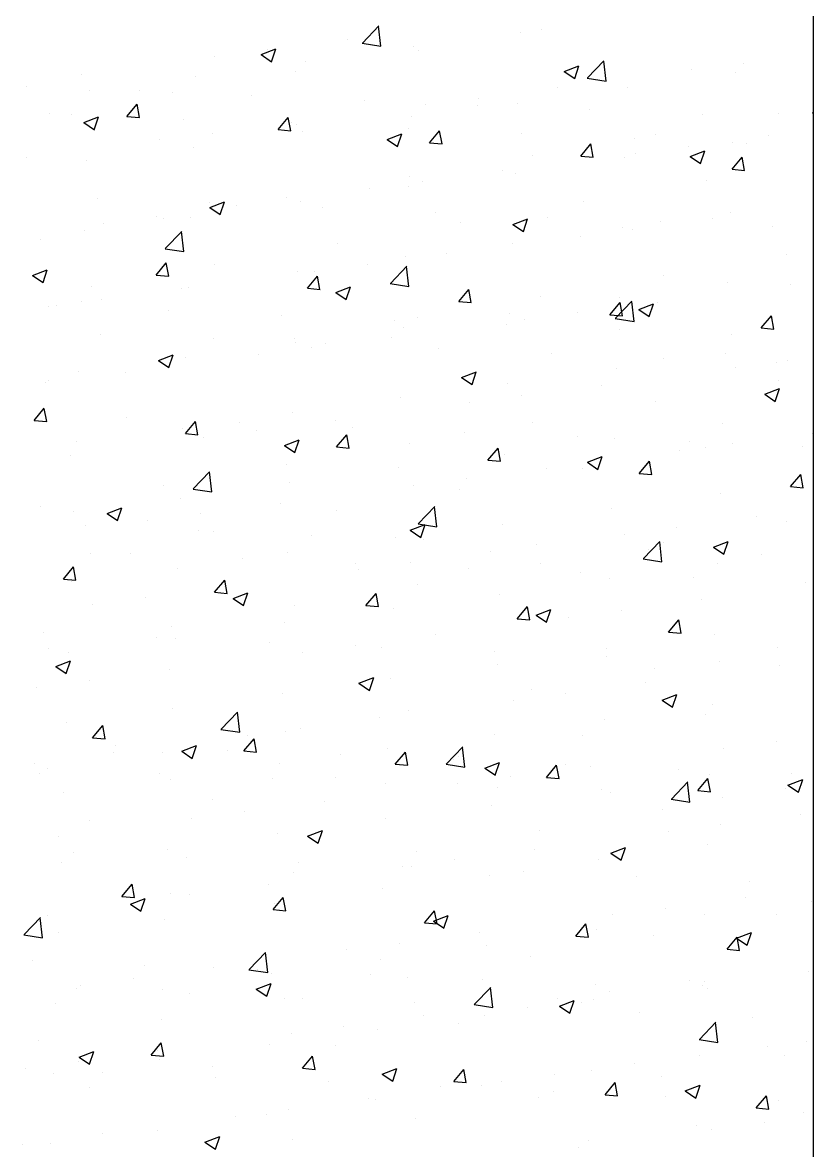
# Model space of a CAD drawing. Header units: millimetres. Extents: x 331487 to 517269, y 198509 to 399936.
# Drawn here: x 419971 to 420346, y 381929 to 382463 of the extents above; entities that cross this region are included whole.
import ezdxf

# ---------------------------------------------------------------- set-up
doc = ezdxf.new("R2010")
doc.units = ezdxf.units.MM
doc.header["$MEASUREMENT"] = 0
doc.layers.add('COLUMN', color=6, linetype='Continuous')

msp = doc.modelspace()

# ---------------------------------------------------------------- linework, layer by layer
at = {"layer": 'COLUMN'}
msp.add_line((420345.71, 381283.05), (420345.71, 399936.48), dxfattribs=at)
at = {"layer": 'COLUMN', "color": 2, "linetype": 'Continuous'}
for p, q in [((420131.87, 382453.66), (420139.66, 382461.78)), ((420140.67, 382452.18), (420139.57, 382461.68)), ((420206.68, 382458.5), (420206.68, 382458.5)), ((420216.75, 382460.1), (420216.75, 382460.1)), ((420124.81, 382455.42), (420124.81, 382455.42)), ((420131.78, 382453.56), (420140.67, 382452.18)), ((420083.85, 382448.17), (420090.85, 382450.85)), ((420083.85, 382448.17), (420088.82, 382444.81)), ((420086.94, 382450.43), (420086.94, 382450.43)), ((420088.82, 382444.81), (420090.84, 382450.85)), ((420156.17, 382452.1), (420156.17, 382452.1)), ((420158.43, 382450.09), (420158.43, 382450.09)), ((420061.9, 382447.13), (420061.9, 382447.13)), ((420104.82, 382445.06), (420104.82, 382445.06)), ((420227.56, 382440.16), (420234.56, 382442.85)), ((420232.53, 382436.8), (420234.56, 382442.84)), ((420238.6, 382437.11), (420246.39, 382445.23)), ((420247.4, 382435.63), (420246.29, 382445.13)), ((420312.76, 382444.18), (420312.76, 382444.18)), ((419998.75, 382438.82), (419998.75, 382438.82)), ((420052.88, 382437.56), (420052.88, 382437.56)), ((420100.11, 382440.08), (420100.11, 382440.08)), ((420227.56, 382440.16), (420232.53, 382436.8)), ((420287.72, 382440.89), (420287.72, 382440.89)), ((420308.74, 382439.75), (420308.74, 382439.75)), ((419972.73, 382433.21), (419972.73, 382433.21)), ((420224.57, 382432.57), (420224.57, 382432.57)), ((420238.5, 382437.01), (420247.4, 382435.63)), ((420257.4, 382432.71), (420257.4, 382432.71)), ((420002.37, 382431.16), (420002.37, 382431.16)), ((420026.12, 382430.95), (420026.12, 382430.95)), ((420041.79, 382430.07), (420041.79, 382430.07)), ((420079.5, 382428.7), (420079.5, 382428.7)), ((420132.88, 382426.44), (420132.88, 382426.44)), ((420186.69, 382427.59), (420186.69, 382427.59)), ((420020.2, 382418.88), (420025.02, 382424.63)), ((420026.17, 382418.35), (420025.02, 382424.62)), ((420161.66, 382424.29), (420161.66, 382424.29)), ((420186.26, 382424.19), (420186.26, 382424.19)), ((420205.46, 382425.21), (420205.46, 382425.21)), ((420239.64, 382421.93), (420239.64, 382421.93)), ((419983.47, 382420.06), (419983.47, 382420.06)), ((419993.82, 382419.78), (419993.82, 382419.78)), ((419999.82, 382415.91), (420006.83, 382418.6)), ((419999.82, 382415.91), (420004.8, 382412.56)), ((420004.79, 382412.56), (420006.82, 382418.6)), ((420020.2, 382418.88), (420026.18, 382418.36)), ((420047.2, 382417.52), (420047.2, 382417.52)), ((420091.92, 382412.61), (420096.74, 382418.35)), ((420097.9, 382412.07), (420096.74, 382418.34)), ((420098.5, 382415.98), (420098.5, 382415.98)), ((420154.95, 382418.81), (420154.95, 382418.81)), ((420293.03, 382419.68), (420293.03, 382419.68)), ((420329.26, 382420.45), (420329.26, 382420.45)), ((420345.23, 382420.46), (420345.71, 382420.38)), ((420345.32, 382420.56), (420345.71, 382420.96)), ((420060.63, 382410.99), (420060.63, 382410.99)), ((420091.92, 382412.61), (420097.9, 382412.08)), ((420100.58, 382415.26), (420100.58, 382415.26)), ((420103.61, 382411.77), (420103.61, 382411.77)), ((420143.54, 382407.9), (420150.54, 382410.59)), ((420148.51, 382404.55), (420150.53, 382410.59)), ((420153.96, 382413.01), (420153.96, 382413.01)), ((420163.65, 382406.33), (420168.47, 382412.08)), ((420169.62, 382405.8), (420168.47, 382412.07)), ((420207.35, 382410.75), (420207.35, 382410.75)), ((420270.94, 382410.44), (420270.94, 382410.44)), ((420035.6, 382407.69), (420035.6, 382407.69)), ((420143.54, 382407.9), (420148.51, 382404.55)), ((420163.65, 382406.33), (420169.63, 382405.81)), ((420235.38, 382400.05), (420240.2, 382405.8)), ((420241.35, 382399.52), (420240.19, 382405.79)), ((420260.73, 382408.5), (420260.73, 382408.5)), ((420307.53, 382406.46), (420307.53, 382406.46)), ((420314.11, 382406.24), (420314.11, 382406.24)), ((420324.32, 382409.73), (420324.32, 382409.73)), ((420051.67, 382404.27), (420051.67, 382404.27)), ((420212.62, 382400.43), (420212.62, 382400.43)), ((420235.38, 382400.05), (420241.35, 382399.53)), ((420261.41, 382401.45), (420261.41, 382401.45)), ((420286.45, 382404.74), (420286.45, 382404.74)), ((420287.25, 382399.9), (420294.25, 382402.58)), ((420287.25, 382399.9), (420292.22, 382396.54)), ((420292.22, 382396.54), (420294.25, 382402.58)), ((419972.44, 382399.38), (419972.44, 382399.38)), ((420001.16, 382397.87), (420001.16, 382397.87)), ((420256.18, 382399.42), (420256.18, 382399.42)), ((420307.1, 382393.78), (420311.92, 382399.52)), ((420313.08, 382393.25), (420311.92, 382399.52)), ((420154.3, 382390.42), (420154.3, 382390.42)), ((420198.26, 382393.13), (420198.26, 382393.13)), ((420204.24, 382391.92), (420204.24, 382391.92)), ((420307.1, 382393.78), (420313.08, 382393.26)), ((420135.35, 382384.85), (420135.35, 382384.85)), ((420153.73, 382385.52), (420153.73, 382385.52)), ((420160.39, 382388.14), (420160.39, 382388.14)), ((420294.9, 382388.49), (420294.9, 382388.49)), ((420006.22, 382380.12), (420006.22, 382380.12)), ((420059.51, 382375.65), (420066.52, 382378.34)), ((420064.48, 382372.29), (420066.51, 382378.34)), ((420095.98, 382380.41), (420095.98, 382380.41)), ((420102.39, 382378.48), (420102.39, 382378.48)), ((420236.58, 382378.48), (420236.58, 382378.48)), ((420059.52, 382375.65), (420064.49, 382372.3)), ((420059.6, 382377.87), (420059.6, 382377.87)), ((420072.2, 382376.53), (420072.2, 382376.53)), ((420112.98, 382375.61), (420112.98, 382375.61)), ((420166.37, 382373.36), (420166.37, 382373.36)), ((420306.31, 382373.17), (420306.31, 382373.17)), ((420009.29, 382368.25), (420009.29, 382368.25)), ((420034.32, 382371.55), (420034.32, 382371.55)), ((420037.66, 382370.4), (420037.66, 382370.4)), ((420050.45, 382370.98), (420050.45, 382370.98)), ((420178.26, 382368.47), (420178.26, 382368.47)), ((420203.23, 382367.64), (420210.23, 382370.33)), ((420203.23, 382367.64), (420208.2, 382364.29)), ((420208.2, 382364.29), (420210.22, 382370.33)), ((420219.75, 382371.1), (420219.75, 382371.1)), ((420273.13, 382368.84), (420273.13, 382368.84)), ((420298.01, 382370.29), (420298.01, 382370.29)), ((419999.94, 382364.58), (419999.94, 382364.58)), ((420038.41, 382356.25), (420046.2, 382364.37)), ((420047.21, 382354.77), (420046.1, 382364.27)), ((420254.97, 382366.13), (420254.97, 382366.13)), ((420260.14, 382365.3), (420260.14, 382365.3)), ((420326.51, 382366.59), (420326.51, 382366.59)), ((419979.34, 382360.39), (419979.34, 382360.39)), ((420119.94, 382358.46), (420119.94, 382358.46)), ((420203.03, 382358.63), (420203.03, 382358.63)), ((420235.11, 382362), (420235.11, 382362)), ((420038.31, 382356.15), (420047.21, 382354.77)), ((420152.52, 382352.23), (420152.52, 382352.23)), ((420171.95, 382353.69), (420171.95, 382353.69)), ((420333.09, 382353.49), (420333.09, 382353.49)), ((420034.07, 382343.66), (420038.89, 382349.41)), ((420040.05, 382343.13), (420038.89, 382349.4)), ((420061.62, 382348.45), (420061.62, 382348.45)), ((420134.08, 382348.7), (420134.08, 382348.7)), ((420145.13, 382339.7), (420152.92, 382347.81)), ((420153.93, 382338.22), (420152.83, 382347.72)), ((419975.49, 382343.4), (419982.49, 382346.09)), ((419975.49, 382343.4), (419980.47, 382340.04)), ((419980.46, 382340.04), (419982.49, 382346.08)), ((420034.07, 382343.66), (420040.05, 382343.14)), ((420101.17, 382345.19), (420101.17, 382345.19)), ((420105.8, 382337.39), (420110.62, 382343.13)), ((420109.05, 382345.41), (420109.05, 382345.41)), ((420111.77, 382336.86), (420110.62, 382343.12)), ((420274.77, 382343.48), (420274.77, 382343.48)), ((420003.31, 382338.44), (420003.31, 382338.44)), ((420045.89, 382337.09), (420045.89, 382337.09)), ((420049.24, 382337.69), (420049.24, 382337.69)), ((420105.8, 382337.39), (420111.78, 382336.86)), ((420119.21, 382335.39), (420126.21, 382338.08)), ((420124.17, 382332.03), (420126.2, 382338.08)), ((420145.04, 382339.6), (420153.93, 382338.22)), ((420177.53, 382331.11), (420182.35, 382336.86)), ((420183.5, 382330.58), (420182.34, 382336.85)), ((420305.09, 382339.88), (420305.09, 382339.88)), ((420334.86, 382339.16), (420334.86, 382339.16)), ((419998.72, 382331.29), (419998.72, 382331.29)), ((420008.02, 382332.11), (420008.02, 382332.11)), ((420119.21, 382335.39), (420124.18, 382332.03)), ((420177.53, 382331.11), (420183.5, 382330.59)), ((420216.45, 382333.47), (420216.45, 382333.47)), ((420249.25, 382324.84), (420254.07, 382330.58)), ((420251.85, 382323.14), (420259.64, 382331.26)), ((420253.75, 382332.84), (420253.75, 382332.84)), ((420255.22, 382324.3), (420254.07, 382330.57)), ((420260.65, 382321.67), (420259.55, 382331.17)), ((420271.71, 382330.84), (420271.71, 382330.84)), ((419982.98, 382328.81), (419982.98, 382328.81)), ((419986.75, 382329.02), (419986.75, 382329.02)), ((420040.13, 382326.77), (420040.13, 382326.77)), ((420201.81, 382325.34), (420201.81, 382325.34)), ((420233.83, 382325.86), (420233.83, 382325.86)), ((420249.25, 382324.84), (420255.23, 382324.31)), ((420262.92, 382327.38), (420269.92, 382330.07)), ((420262.92, 382327.38), (420267.89, 382324.03)), ((420267.89, 382324.02), (420269.92, 382330.07)), ((420093.51, 382324.51), (420093.51, 382324.51)), ((420146.89, 382322.26), (420146.89, 382322.26)), ((420158.13, 382323.46), (420158.13, 382323.46)), ((420200.28, 382320), (420200.28, 382320)), ((420208.8, 382322.56), (420208.8, 382322.56)), ((420251.76, 382323.05), (420260.66, 382321.67)), ((420320.98, 382318.56), (420325.8, 382324.31)), ((420326.95, 382318.03), (420325.79, 382324.3)), ((420007.83, 382315.59), (420007.83, 382315.59)), ((420145.65, 382314.25), (420145.65, 382314.25)), ((420151.3, 382318.94), (420151.3, 382318.94)), ((420253.66, 382317.74), (420253.66, 382317.74)), ((420307.04, 382315.49), (420307.04, 382315.49)), ((420320.98, 382318.56), (420326.95, 382318.04)), ((420061.21, 382313.33), (420061.21, 382313.33)), ((420099.82, 382313.45), (420099.82, 382313.45)), ((420099.96, 382311.9), (420099.96, 382311.9)), ((420107.77, 382309.26), (420107.77, 382309.26)), ((420114.6, 382311.08), (420114.6, 382311.08)), ((420167.98, 382308.82), (420167.98, 382308.82)), ((420035.18, 382303.14), (420042.19, 382305.82)), ((420040.15, 382299.78), (420042.18, 382305.82)), ((420041.5, 382303.44), (420041.5, 382303.44)), ((420048.02, 382304.4), (420048.02, 382304.4)), ((420082.74, 382305.97), (420082.74, 382305.97)), ((420221.36, 382306.57), (420221.36, 382306.57)), ((420274.74, 382304.31), (420274.74, 382304.31)), ((420303.88, 382306.59), (420303.88, 382306.59)), ((420035.18, 382303.14), (420040.16, 382299.78)), ((420252.54, 382299.55), (420252.54, 382299.55)), ((420308.56, 382299.72), (420308.56, 382299.72)), ((420328.12, 382302.06), (420328.12, 382302.06)), ((420333.59, 382303.01), (420333.59, 382303.01)), ((419983.18, 382293.43), (419983.18, 382293.43)), ((419997.51, 382298), (419997.51, 382298)), ((420019.58, 382297.65), (420019.58, 382297.65)), ((420178.9, 382295.13), (420185.9, 382297.81)), ((420178.9, 382295.13), (420183.87, 382291.77)), ((420183.87, 382291.77), (420185.89, 382297.81)), ((420328.96, 382293.83), (420328.96, 382293.83)), ((419981.71, 382292.67), (419981.71, 382292.67)), ((420200.6, 382292.05), (420200.6, 382292.05)), ((420245.4, 382291.4), (420245.4, 382291.4)), ((420322.61, 382287.12), (420329.61, 382289.81)), ((420327.58, 382283.76), (420329.61, 382289.8)), ((420150.09, 382285.65), (420150.09, 382285.65)), ((420182.49, 382283.12), (420182.49, 382283.12)), ((420207.53, 382286.42), (420207.53, 382286.42)), ((420270.64, 382283.82), (420270.64, 382283.82)), ((420322.61, 382287.12), (420327.58, 382283.76)), ((419976.22, 382274.72), (419981.04, 382280.46)), ((419982.2, 382274.19), (419981.04, 382280.45)), ((420098.74, 382278.61), (420098.74, 382278.61)), ((419976.22, 382274.72), (419982.2, 382274.19)), ((420020.23, 382275.94), (420020.23, 382275.94)), ((420047.95, 382268.44), (420052.77, 382274.19)), ((420053.92, 382267.91), (420052.77, 382274.18)), ((420073.62, 382273.68), (420073.62, 382273.68)), ((420119.34, 382274.81), (420119.34, 382274.81)), ((420127, 382271.42), (420127, 382271.42)), ((420212.32, 382273.8), (420212.32, 382273.8)), ((420302.66, 382273.3), (420302.66, 382273.3)), ((420046.8, 382271.11), (420046.8, 382271.11)), ((420047.95, 382268.44), (420053.93, 382267.92)), ((420056.43, 382266.53), (420056.43, 382266.53)), ((420081.47, 382269.82), (420081.47, 382269.82)), ((420119.67, 382262.17), (420124.5, 382267.91)), ((420125.65, 382261.64), (420124.49, 382267.9)), ((420180.38, 382269.17), (420180.38, 382269.17)), ((420233.76, 382266.91), (420233.76, 382266.91)), ((420251.32, 382266.26), (420251.32, 382266.26)), ((420345.16, 382268.56), (420345.16, 382268.56)), ((419996.29, 382264.71), (419996.29, 382264.71)), ((420094.87, 382262.87), (420101.88, 382265.56)), ((420094.87, 382262.87), (420099.85, 382259.52)), ((420099.84, 382259.52), (420101.87, 382265.56)), ((420119.67, 382262.17), (420125.65, 382261.64)), ((420154.01, 382263.79), (420154.01, 382263.79)), ((420191.4, 382255.89), (420196.22, 382261.64)), ((420197.37, 382255.36), (420196.22, 382261.63)), ((420287.14, 382264.66), (420287.14, 382264.66)), ((420294.6, 382261.86), (420294.6, 382261.86)), ((420307.28, 382263.57), (420307.28, 382263.57)), ((420340.53, 382262.4), (420340.53, 382262.4)), ((419993.28, 382258.21), (419993.28, 382258.21)), ((420191.4, 382255.89), (420197.38, 382255.37)), ((420199.38, 382258.77), (420199.38, 382258.77)), ((420238.59, 382254.87), (420245.59, 382257.55)), ((420243.56, 382251.51), (420245.58, 382257.55)), ((420263.13, 382249.62), (420267.95, 382255.36)), ((420269.1, 382249.09), (420267.94, 382255.35)), ((420282.25, 382260.28), (420282.25, 382260.28)), ((420051.66, 382242.28), (420059.45, 382250.4)), ((420060.46, 382240.81), (420059.36, 382250.31)), ((420095.69, 382253.78), (420095.69, 382253.78)), ((420148.87, 382252.36), (420148.87, 382252.36)), ((420219.09, 382251.96), (420219.09, 382251.96)), ((420236.29, 382251.85), (420236.29, 382251.85)), ((420238.59, 382254.87), (420243.56, 382251.51)), ((420097.53, 382245.32), (420097.53, 382245.32)), ((420181.22, 382246.98), (420181.22, 382246.98)), ((420263.13, 382249.62), (420269.1, 382249.09)), ((420334.85, 382243.34), (420339.67, 382249.09)), ((420340.83, 382242.81), (420339.67, 382249.08)), ((420037.37, 382243.77), (420037.37, 382243.77)), ((420051.57, 382242.19), (420060.47, 382240.81)), ((420156.19, 382243.68), (420156.19, 382243.68)), ((420177.97, 382241.84), (420177.97, 382241.84)), ((420301.45, 382240.01), (420301.45, 382240.01)), ((420334.85, 382243.34), (420340.83, 382242.82)), ((420045.59, 382237.82), (420045.59, 382237.82)), ((420093.03, 382235.37), (420093.03, 382235.37)), ((419979.05, 382233.76), (419979.05, 382233.76)), ((419995.08, 382231.42), (419995.08, 382231.42)), ((420010.85, 382230.62), (420017.85, 382233.31)), ((420010.85, 382230.62), (420015.83, 382227.27)), ((420015.82, 382227.26), (420017.85, 382233.31)), ((420055.16, 382230.38), (420055.16, 382230.38)), ((420119.65, 382231.83), (420119.65, 382231.83)), ((420158.39, 382225.73), (420166.18, 382233.85)), ((420167.19, 382224.26), (420166.08, 382233.75)), ((420250.1, 382232.97), (420250.1, 382232.97)), ((420318.85, 382229.12), (420318.85, 382229.12)), ((420000.76, 382224.84), (420000.76, 382224.84)), ((420030.12, 382227.08), (420030.12, 382227.08)), ((420154.56, 382222.61), (420161.57, 382225.3)), ((420158.3, 382225.63), (420167.19, 382224.26)), ((420159.53, 382219.26), (420161.56, 382225.3)), ((420198.16, 382225.48), (420198.16, 382225.48)), ((420280.98, 382224.13), (420280.98, 382224.13)), ((420332.8, 382226.86), (420332.8, 382226.86)), ((420054.14, 382222.58), (420054.14, 382222.58)), ((420061.33, 382221.82), (420061.33, 382221.82)), ((420107.52, 382220.33), (420107.52, 382220.33)), ((420147.65, 382219.07), (420147.65, 382219.07)), ((420154.57, 382222.61), (420159.54, 382219.26)), ((420160.91, 382218.07), (420160.91, 382218.07)), ((420255.94, 382220.84), (420255.94, 382220.84)), ((420192.79, 382212.52), (420192.79, 382212.52)), ((420214.29, 382215.81), (420214.29, 382215.81)), ((420265.11, 382209.18), (420272.9, 382217.3)), ((420267.67, 382213.56), (420267.67, 382213.56)), ((420273.91, 382207.71), (420272.81, 382217.2)), ((420274.48, 382216.85), (420274.48, 382216.85)), ((420298.28, 382214.6), (420305.28, 382217.29)), ((420298.28, 382214.6), (420303.25, 382211.25)), ((420303.25, 382211.25), (420305.27, 382217.29)), ((420003.01, 382211.81), (420003.01, 382211.81)), ((420021.84, 382211.4), (420021.84, 382211.4)), ((420075.23, 382209.15), (420075.23, 382209.15)), ((420096.31, 382212.03), (420096.31, 382212.03)), ((420154.91, 382207.54), (420154.91, 382207.54)), ((420265.02, 382209.08), (420273.91, 382207.7)), ((420321.05, 382211.3), (420321.05, 382211.3)), ((419990.1, 382199.5), (419994.92, 382205.24)), ((419996.07, 382198.97), (419994.91, 382205.24)), ((420044.37, 382204.54), (420044.37, 382204.54)), ((420128.61, 382206.89), (420128.61, 382206.89)), ((420129.88, 382204.24), (420129.88, 382204.24)), ((420181.99, 382204.64), (420181.99, 382204.64)), ((420216.16, 382206.84), (420216.16, 382206.84)), ((420235.37, 382202.38), (420235.37, 382202.38)), ((420300.23, 382206.73), (420300.23, 382206.73)), ((419990.1, 382199.5), (419996.07, 382198.98)), ((419993.86, 382198.13), (419993.86, 382198.13)), ((420061.82, 382193.22), (420066.64, 382198.97)), ((420067.8, 382192.69), (420066.64, 382198.96)), ((420157.84, 382196.83), (420157.84, 382196.83)), ((420248.89, 382199.68), (420248.89, 382199.68)), ((420288.76, 382200.13), (420288.76, 382200.13)), ((420342.14, 382197.87), (420342.14, 382197.87)), ((420061.82, 382193.22), (420067.8, 382192.7)), ((420066.72, 382195.92), (420066.72, 382195.92)), ((420070.54, 382190.36), (420077.54, 382193.05)), ((420075.51, 382187), (420077.54, 382193.05)), ((420133.55, 382186.95), (420138.37, 382192.69)), ((420139.52, 382186.42), (420138.37, 382192.69)), ((420196.95, 382192.19), (420196.95, 382192.19)), ((420003.82, 382187.64), (420003.82, 382187.64)), ((420028.85, 382190.94), (420028.85, 382190.94)), ((420070.54, 382190.36), (420075.52, 382187)), ((420099.52, 382186.82), (420099.52, 382186.82)), ((420133.55, 382186.95), (420139.53, 382186.42)), ((420146.44, 382185.78), (420146.44, 382185.78)), ((420205.28, 382180.67), (420210.1, 382186.42)), ((420211.25, 382180.14), (420210.09, 382186.41)), ((420292.54, 382189.68), (420292.54, 382189.68)), ((420205.28, 382180.67), (420211.25, 382180.15)), ((420214.26, 382182.35), (420221.26, 382185.04)), ((420214.26, 382182.35), (420219.23, 382179)), ((420219.22, 382178.99), (420221.25, 382185.04)), ((420229.63, 382181.39), (420229.63, 382181.39)), ((420254.67, 382184.69), (420254.67, 382184.69)), ((420041.2, 382176.81), (420041.2, 382176.81)), ((420095.09, 382178.74), (420095.09, 382178.74)), ((420277, 382174.4), (420281.82, 382180.14)), ((420282.98, 382173.87), (420281.82, 382180.13)), ((419980.86, 382174.01), (419980.86, 382174.01)), ((420034.25, 382171.75), (420034.25, 382171.75)), ((420043.16, 382171.25), (420043.16, 382171.25)), ((420166.48, 382173.08), (420166.48, 382173.08)), ((420277, 382174.4), (420282.98, 382173.87)), ((420299.01, 382173.44), (420299.01, 382173.44)), ((419982.88, 382166.8), (419982.88, 382166.8)), ((419992.64, 382164.84), (419992.64, 382164.84)), ((420087.63, 382169.49), (420087.63, 382169.49)), ((420103.57, 382164.8), (420103.57, 382164.8)), ((420128.61, 382168.09), (420128.61, 382168.09)), ((420141.01, 382167.24), (420141.01, 382167.24)), ((420194.39, 382164.98), (420194.39, 382164.98)), ((420247.67, 382166.39), (420247.67, 382166.39)), ((420328.67, 382167.2), (420328.67, 382167.2)), ((419986.52, 382158.11), (419993.52, 382160.79)), ((419991.49, 382154.75), (419993.52, 382160.79)), ((420247.78, 382162.73), (420247.78, 382162.73)), ((420301.16, 382160.47), (420301.16, 382160.47)), ((419986.52, 382158.11), (419991.49, 382154.75)), ((420040.42, 382156.48), (420040.42, 382156.48)), ((420195.73, 382158.9), (420195.73, 382158.9)), ((420270.35, 382157.19), (420270.35, 382157.19)), ((420329.39, 382158.55), (420329.39, 382158.55)), ((420002.54, 382151.5), (420002.54, 382151.5)), ((420130.23, 382150.1), (420137.24, 382152.78)), ((420130.23, 382150.1), (420135.21, 382146.74)), ((420135.2, 382146.74), (420137.23, 382152.78)), ((420145.22, 382152.5), (420145.22, 382152.5)), ((420266.23, 382150.24), (420266.23, 382150.24)), ((419977.51, 382148.2), (419977.51, 382148.2)), ((420093.88, 382145.45), (420093.88, 382145.45)), ((420212.03, 382147.18), (420212.03, 382147.18)), ((420228.36, 382145.25), (420228.36, 382145.25)), ((420273.95, 382142.09), (420280.95, 382144.78)), ((420278.92, 382138.73), (420280.94, 382144.77)), ((420041.94, 382137.96), (420041.94, 382137.96)), ((420203.33, 382141.95), (420203.33, 382141.95)), ((420273.95, 382142.09), (420278.92, 382138.73)), ((420297.8, 382140.15), (420297.8, 382140.15)), ((420064.92, 382128.32), (420072.71, 382136.44)), ((420073.72, 382126.85), (420072.62, 382136.34)), ((420140.17, 382133.64), (420140.17, 382133.64)), ((420153.71, 382137.17), (420153.71, 382137.17)), ((420246.46, 382133.11), (420246.46, 382133.11)), ((420294.31, 382135.23), (420294.31, 382135.23)), ((419991.43, 382131.55), (419991.43, 382131.55)), ((420003.97, 382124.28), (420008.79, 382130.02)), ((420009.95, 382123.75), (420008.79, 382130.02)), ((420064.83, 382128.22), (420073.72, 382126.84)), ((420095.39, 382127.15), (420095.39, 382127.15)), ((420102.3, 382128.65), (420102.3, 382128.65)), ((420003.97, 382124.28), (420009.95, 382123.76)), ((420075.7, 382118), (420080.52, 382123.75)), ((420077.27, 382125.36), (420077.27, 382125.36)), ((420081.67, 382117.47), (420080.52, 382123.74)), ((420194.52, 382125.61), (420194.52, 382125.61)), ((420235.99, 382125.22), (420235.99, 382125.22)), ((420328.12, 382122.4), (420328.12, 382122.4)), ((420014.11, 382117.04), (420014.11, 382117.04)), ((420014.77, 382120.65), (420014.77, 382120.65)), ((420037.07, 382117.14), (420037.07, 382117.14)), ((420046.21, 382117.84), (420053.21, 382120.53)), ((420046.21, 382117.84), (420051.19, 382114.49)), ((420051.18, 382114.49), (420053.21, 382120.53)), ((420068.16, 382118.39), (420068.16, 382118.39)), ((420075.7, 382118), (420081.68, 382117.48)), ((420144.01, 382119.21), (420144.01, 382119.21)), ((420147.42, 382111.73), (420152.25, 382117.47)), ((420153.4, 382111.2), (420152.24, 382117.47)), ((420171.65, 382111.77), (420179.44, 382119.89)), ((420180.45, 382110.29), (420179.34, 382119.79)), ((420303.08, 382119.11), (420303.08, 382119.11)), ((419976.24, 382112.06), (419976.24, 382112.06)), ((420092.66, 382112.17), (420092.66, 382112.17)), ((420121.54, 382116.14), (420121.54, 382116.14)), ((420147.42, 382111.73), (420153.4, 382111.21)), ((420171.55, 382111.67), (420180.45, 382110.29)), ((420174.92, 382113.88), (420174.92, 382113.88)), ((420177.67, 382115.21), (420177.67, 382115.21)), ((420189.92, 382109.84), (420196.93, 382112.52)), ((420194.89, 382106.48), (420196.92, 382112.52)), ((420219.15, 382105.45), (420223.97, 382111.2)), ((420225.12, 382104.92), (420223.97, 382111.19)), ((420228.3, 382111.63), (420228.3, 382111.63)), ((419978.75, 382107.13), (419978.75, 382107.13)), ((419982.48, 382109.47), (419982.48, 382109.47)), ((420035.86, 382107.22), (420035.86, 382107.22)), ((420189.92, 382109.84), (420194.9, 382106.48)), ((420202.05, 382105.81), (420202.05, 382105.81)), ((420239.93, 382110.79), (420239.93, 382110.79)), ((420281.68, 382109.37), (420281.68, 382109.37)), ((420296.58, 382106.86), (420296.58, 382106.86)), ((420335.07, 382107.12), (420335.07, 382107.12)), ((420040.72, 382104.67), (420040.72, 382104.67)), ((420089.24, 382104.96), (420089.24, 382104.96)), ((420119.35, 382105.2), (420119.35, 382105.2)), ((420142.62, 382102.71), (420142.62, 382102.71)), ((420177.02, 382102.51), (420177.02, 382102.51)), ((420196.01, 382100.45), (420196.01, 382100.45)), ((420219.15, 382105.45), (420225.13, 382104.93)), ((420278.37, 382095.22), (420286.16, 382103.33)), ((420287.17, 382093.74), (420286.07, 382103.24)), ((420290.88, 382099.18), (420295.7, 382104.92)), ((420296.85, 382098.65), (420295.69, 382104.92)), ((420332.5, 382100.23), (420332.5, 382100.23)), ((420333.64, 382101.83), (420340.64, 382104.51)), ((420333.64, 382101.83), (420338.61, 382098.47)), ((420338.61, 382098.47), (420340.63, 382104.51)), ((419990.21, 382098.27), (419990.21, 382098.27)), ((420061.03, 382095.19), (420061.03, 382095.19)), ((420245.24, 382099.82), (420245.24, 382099.82)), ((420249.39, 382098.2), (420249.39, 382098.2)), ((420278.28, 382095.12), (420287.17, 382093.74)), ((420290.88, 382099.18), (420296.85, 382098.66)), ((420302.77, 382095.94), (420302.77, 382095.94)), ((420113.87, 382094.2), (420113.87, 382094.2)), ((420193.3, 382092.32), (420193.3, 382092.32)), ((420274.18, 382090.22), (420274.18, 382090.22)), ((420002.72, 382085.18), (420002.72, 382085.18)), ((420050.96, 382085.92), (420050.96, 382085.92)), ((420075.99, 382089.21), (420075.99, 382089.21)), ((420142.79, 382085.92), (420142.79, 382085.92)), ((420339.68, 382087.95), (420339.68, 382087.95)), ((420091.45, 382078.88), (420091.45, 382078.88)), ((420105.9, 382077.58), (420112.9, 382080.27)), ((420110.87, 382074.23), (420112.9, 382080.27)), ((420215.86, 382080.21), (420215.86, 382080.21)), ((420276.78, 382079.67), (420276.78, 382079.67)), ((420301.81, 382082.96), (420301.81, 382082.96)), ((419987.8, 382077.6), (419987.8, 382077.6)), ((420105.9, 382077.58), (420110.88, 382074.23)), ((420295.37, 382073.57), (420295.37, 382073.57)), ((419994.88, 382069.82), (419994.88, 382069.82)), ((420039.51, 382071.38), (420039.51, 382071.38)), ((420157.54, 382070.2), (420157.54, 382070.2)), ((420213.62, 382071.35), (420213.62, 382071.35)), ((420249.61, 382069.57), (420256.62, 382072.26)), ((420249.61, 382069.57), (420254.59, 382066.22)), ((420254.58, 382066.22), (420256.61, 382072.26)), ((419989, 382064.98), (419989, 382064.98)), ((420048.26, 382067.56), (420048.26, 382067.56)), ((420101.64, 382065.31), (420101.64, 382065.31)), ((420150.71, 382063.07), (420150.71, 382063.07)), ((420155.03, 382063.05), (420155.03, 382063.05)), ((420175.75, 382066.37), (420175.75, 382066.37)), ((420244.02, 382066.53), (420244.02, 382066.53)), ((420099.23, 382060.19), (420099.23, 382060.19)), ((420192.08, 382059.03), (420192.08, 382059.03)), ((420208.41, 382060.8), (420208.41, 382060.8)), ((420261.79, 382058.54), (420261.79, 382058.54)), ((420017.85, 382049.06), (420022.67, 382054.8)), ((420023.82, 382048.53), (420022.67, 382054.8)), ((420087.56, 382054.76), (420087.56, 382054.76)), ((420141.57, 382052.63), (420141.57, 382052.63)), ((420315.17, 382056.29), (420315.17, 382056.29)), ((420017.85, 382049.06), (420023.82, 382048.54)), ((420021.88, 382045.33), (420028.88, 382048.02)), ((420026.85, 382041.97), (420028.88, 382048.02)), ((420040.91, 382050.18), (420040.91, 382050.18)), ((420049.69, 382049.77), (420049.69, 382049.77)), ((420089.57, 382042.78), (420094.39, 382048.53)), ((420095.55, 382042.25), (420094.39, 382048.52)), ((420313.38, 382048.51), (420313.38, 382048.51)), ((420021.88, 382045.33), (420026.85, 382041.97)), ((420024.65, 382046.47), (420024.65, 382046.47)), ((420089.57, 382042.78), (420095.55, 382042.26)), ((420090.23, 382045.59), (420090.23, 382045.59)), ((420161.3, 382036.51), (420166.12, 382042.25)), ((420167.27, 382035.98), (420166.12, 382042.25)), ((420275.5, 382043.52), (420275.5, 382043.52)), ((420344.66, 382046.68), (420344.66, 382046.68)), ((419971.46, 382030.91), (419979.25, 382039.03)), ((419980.26, 382029.43), (419979.15, 382038.93)), ((419982.59, 382040.17), (419982.59, 382040.17)), ((420038.29, 382038.09), (420038.29, 382038.09)), ((420161.3, 382036.51), (420167.28, 382035.99)), ((420165.59, 382037.32), (420172.59, 382040.01)), ((420165.59, 382037.32), (420170.57, 382033.97)), ((420170.56, 382033.96), (420172.59, 382040.01)), ((420250.47, 382040.23), (420250.47, 382040.23)), ((420294.15, 382040.28), (420294.15, 382040.28)), ((420328.37, 382040.57), (420328.37, 382040.57)), ((419971.36, 382030.81), (419980.26, 382029.43)), ((419987.78, 382031.69), (419987.78, 382031.69)), ((420187.31, 382031.91), (420187.31, 382031.91)), ((420233.03, 382030.23), (420237.85, 382035.98)), ((420239, 382029.7), (420237.84, 382035.97)), ((420242.81, 382033.24), (420242.81, 382033.24)), ((420309.31, 382029.31), (420316.31, 382032)), ((420314.27, 382025.95), (420316.3, 382032)), ((420149.44, 382026.93), (420149.44, 382026.93)), ((420190.87, 382025.74), (420190.87, 382025.74)), ((420233.03, 382030.23), (420239, 382029.71)), ((420270.05, 382030.56), (420270.05, 382030.56)), ((420304.75, 382023.96), (420309.57, 382029.7)), ((420309.31, 382029.31), (420314.28, 382025.96)), ((420310.73, 382023.43), (420309.57, 382029.7)), ((420078.18, 382014.36), (420085.97, 382022.47)), ((420086.98, 382012.88), (420085.88, 382022.38)), ((420124.41, 382023.63), (420124.41, 382023.63)), ((420211.73, 382020.55), (420211.73, 382020.55)), ((420304.75, 382023.96), (420310.73, 382023.44)), ((419975.4, 382018.72), (419975.4, 382018.72)), ((420028.79, 382016.46), (420028.79, 382016.46)), ((420061.25, 382015.32), (420061.25, 382015.32)), ((420140.36, 382019.34), (420140.36, 382019.34)), ((420023.38, 382010.33), (420023.38, 382010.33)), ((420078.09, 382014.26), (420086.98, 382012.88)), ((420082.17, 382014.21), (420082.17, 382014.21)), ((420089.01, 382012.3), (420089.01, 382012.3)), ((420135.55, 382011.95), (420135.55, 382011.95)), ((420153.42, 382010.54), (420153.42, 382010.54)), ((420188.93, 382009.7), (420188.93, 382009.7)), ((420343.45, 382013.39), (420343.45, 382013.39)), ((419996.49, 382005.29), (419996.49, 382005.29)), ((419998.34, 382007.03), (419998.34, 382007.03)), ((420037.08, 382004.8), (420037.08, 382004.8)), ((420081.57, 382005.07), (420088.57, 382007.75)), ((420081.57, 382005.07), (420086.54, 382001.71)), ((420086.54, 382001.71), (420088.57, 382007.75)), ((420184.9, 381997.8), (420192.69, 382005.92)), ((420193.7, 381996.33), (420192.6, 382005.83)), ((420242.32, 382007.44), (420242.32, 382007.44)), ((420249.2, 382004.08), (420249.2, 382004.08)), ((420287.07, 382009.07), (420287.07, 382009.07)), ((420292.93, 382006.99), (420292.93, 382006.99)), ((420294.01, 382008.6), (420294.01, 382008.6)), ((420295.7, 382005.19), (420295.7, 382005.19)), ((420049.87, 382003.03), (420049.87, 382003.03)), ((420095.1, 382000.53), (420095.1, 382000.53)), ((420103.25, 382000.78), (420103.25, 382000.78)), ((420224.16, 382000.79), (420224.16, 382000.79)), ((420225.28, 381997.06), (420232.29, 381999.75)), ((420230.25, 381993.7), (420232.28, 381999.74)), ((420235.7, 381998.59), (420235.7, 381998.59)), ((420241.59, 381999.95), (420241.59, 381999.95)), ((419986.56, 381998.4), (419986.56, 381998.4)), ((420156.64, 381998.52), (420156.64, 381998.52)), ((420184.81, 381997.71), (420193.71, 381996.33)), ((420210.02, 381996.27), (420210.02, 381996.27)), ((420225.28, 381997.06), (420230.26, 381993.7)), ((420263.4, 381994.01), (420263.4, 381994.01)), ((420036.78, 381990.51), (420036.78, 381990.51)), ((420161.01, 381992.47), (420161.01, 381992.47)), ((420177.38, 381988.58), (420177.38, 381988.58)), ((420189.65, 381992.45), (420189.65, 381992.45)), ((420291.63, 381981.25), (420299.42, 381989.37)), ((420300.43, 381979.78), (420299.32, 381989.27)), ((420316.78, 381991.75), (420316.78, 381991.75)), ((420098.1, 381984.19), (420098.1, 381984.19)), ((420123.13, 381987.48), (420123.13, 381987.48)), ((420139.14, 381986.05), (420139.14, 381986.05)), ((419978.46, 381980.5), (419978.46, 381980.5)), ((420031.72, 381973.84), (420036.54, 381979.59)), ((420037.7, 381973.31), (420036.54, 381979.58)), ((420087.8, 381979.01), (420087.8, 381979.01)), ((420119.06, 381978.57), (420119.06, 381978.57)), ((420291.54, 381981.15), (420300.43, 381979.78)), ((420323.92, 381977.94), (420323.92, 381977.94)), ((420342.23, 381980.1), (420342.23, 381980.1)), ((419997.55, 381972.81), (420004.55, 381975.5)), ((419997.55, 381972.81), (420002.52, 381969.46)), ((420002.52, 381969.46), (420004.54, 381975.5)), ((420031.72, 381973.84), (420037.7, 381973.32)), ((420034.94, 381975.87), (420034.94, 381975.87)), ((420103.45, 381967.57), (420108.27, 381973.31)), ((420109.42, 381967.03), (420108.27, 381973.3)), ((420291.72, 381973.7), (420291.72, 381973.7)), ((420332.21, 381973.6), (420332.21, 381973.6)), ((419972.04, 381967.59), (419972.04, 381967.59)), ((419997.07, 381970.89), (419997.07, 381970.89)), ((420035.86, 381971.51), (420035.86, 381971.51)), ((420060.74, 381968.56), (420060.74, 381968.56)), ((420103.45, 381967.57), (420109.43, 381967.04)), ((420141.26, 381964.81), (420148.26, 381967.49)), ((420146.23, 381961.45), (420148.26, 381967.49)), ((420175.17, 381961.29), (420180, 381967.04)), ((420181.15, 381960.76), (420179.99, 381967.03)), ((420240.38, 381966.66), (420240.38, 381966.66)), ((420260.76, 381969.63), (420260.76, 381969.63)), ((419985.35, 381965.11), (419985.35, 381965.11)), ((420008.89, 381965.63), (420008.89, 381965.63)), ((420062.27, 381963.38), (420062.27, 381963.38)), ((420141.26, 381964.81), (420146.24, 381961.45)), ((420175.17, 381961.29), (420181.15, 381960.77)), ((420197.86, 381961.34), (420197.86, 381961.34)), ((420222.89, 381964.64), (420222.89, 381964.64)), ((420273.89, 381963.59), (420273.89, 381963.59)), ((420002.42, 381958.55), (420002.42, 381958.55)), ((420115.66, 381961.12), (420115.66, 381961.12)), ((420169.04, 381958.87), (420169.04, 381958.87)), ((420188.44, 381959.16), (420188.44, 381959.16)), ((420222.42, 381956.61), (420222.42, 381956.61)), ((420246.9, 381955.01), (420251.72, 381960.76)), ((420252.87, 381954.48), (420251.72, 381960.75)), ((420284.97, 381956.8), (420291.98, 381959.48)), ((420284.97, 381956.8), (420289.95, 381953.44)), ((420289.94, 381953.44), (420291.97, 381959.48)), ((420134.7, 381953.03), (420134.7, 381953.03)), ((420137.93, 381952.76), (420137.93, 381952.76)), ((420215.57, 381953.58), (420215.57, 381953.58)), ((420246.9, 381955.01), (420252.88, 381954.49)), ((420275.8, 381954.36), (420275.8, 381954.36)), ((420318.63, 381948.74), (420323.45, 381954.48)), ((420324.6, 381948.21), (420323.44, 381954.48)), ((420329.19, 381952.1), (420329.19, 381952.1)), ((420086.58, 381945.72), (420086.58, 381945.72)), ((420096.83, 381948.04), (420096.83, 381948.04)), ((420318.63, 381948.74), (420324.6, 381948.22)), ((420341.01, 381946.81), (420341.01, 381946.81)), ((420071.79, 381944.75), (420071.79, 381944.75)), ((420157.25, 381943.57), (420157.25, 381943.57)), ((420290.5, 381940.41), (420290.5, 381940.41)), ((420322.64, 381941.79), (420322.64, 381941.79)), ((420008.64, 381936.43), (420008.64, 381936.43)), ((420034.64, 381938.22), (420034.64, 381938.22)), ((420057.24, 381932.55), (420064.24, 381935.24)), ((420062.21, 381929.2), (420064.24, 381935.24)), ((420297.61, 381938.5), (420297.61, 381938.5)), ((419970.76, 381931.45), (419970.76, 381931.45)), ((419984.13, 381931.82), (419984.13, 381931.82)), ((420057.24, 381932.55), (420062.21, 381929.2)), ((420098.93, 381933.56), (420098.93, 381933.56)), ((420234.46, 381930.18), (420234.46, 381930.18)), ((420239.16, 381933.37), (420239.16, 381933.37))]:
    msp.add_line(p, q, dxfattribs=at)

doc.saveas('drawing.dxf')
